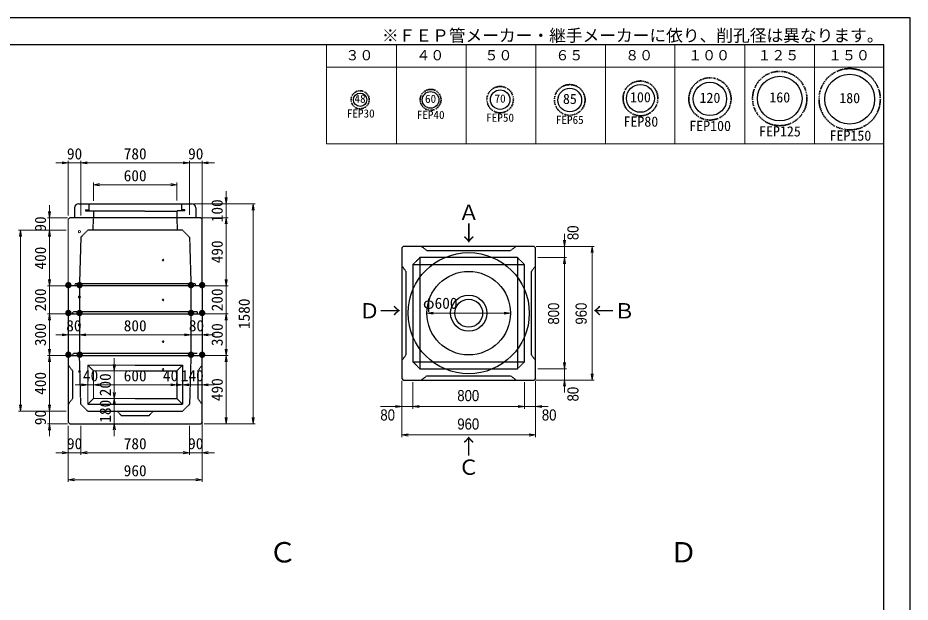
# Model space of a CAD drawing. Units: millimetres, scale not verified. Extents: x -297 to 298, y -210 to 211.
# Drawn here: x -22.3 to 297.9, y 0.7 to 210.5 of the extents above; entities that cross this region are included whole.
import ezdxf
from ezdxf.enums import TextEntityAlignment as Align

# ---------------------------------------------------------------- set-up
doc = ezdxf.new("R2010")
doc.units = ezdxf.units.MM
doc.linetypes.add('USER1', pattern=[12.95, 6.35, -3.175, 0.25, -3.175])
doc.linetypes.add('USER2', pattern=[4.7625, 3.175, -1.5875])
doc.layers.add('0-0', color=7, linetype='Continuous')
for name, color, linetype, lineweight in [('0-1_0', 9, 'Continuous', 25), ('0-2_dims', 7, 'Continuous', 18), ('0-3_pen1実線', 4, 'Continuous', 13), ('0-4_pen2実線', 3, 'Continuous', 13), ('0-5_pen3実線', 7, 'Continuous', 25), ('0-6_pen4実線', 7, 'Continuous', 25), ('0-7_pen2破線', 3, 'USER2', 25), ('0-8_鉄筋', 7, 'Continuous', 25), ('0-9_draw', 7, 'Continuous', 13)]:
    doc.layers.add(name, color=color, linetype=linetype, lineweight=lineweight)
doc.styles.add('ＭＳ ゴシック', font='')
doc.styles.add('ＭＳ Ｐゴシック', font='')
doc.styles.get('ＭＳ ゴシック').set_extended_font_data('MS Gothic')
doc.styles.get('ＭＳ Ｐゴシック').set_extended_font_data('MS PGothic')

# ---------------------------------------------------------------- blocks, each defined once
blk = doc.blocks.new('部分図 1')
at = {"layer": '0-1_0'}
blk.add_lwpolyline([(0.1, 0.3), (11898.1, 0.3), (11898.1, 8410.3), (0.1, 8410.3)], close=True, dxfattribs=at)
at = {"layer": '0-2_dims'}
for p, q in [((7709.94, 7506.5), (7709.94, 8215.2)), ((8211.94, 7506.5), (8211.94, 8215.2)), ((8710.94, 7506.5), (8710.94, 8215.2)), ((9210.94, 7506.5), (9210.94, 8215.2)), ((9710.94, 7506.5), (9710.94, 8215.2)), ((10209.94, 7506.5), (10209.94, 8215.2)), ((10710.94, 7506.5), (10710.94, 8215.2)), ((11211.94, 7506.5), (11211.94, 8215.2)), ((11708.94, 7506.5), (11708.94, 8215.2)), ((7709.94, 8055.3), (11708.94, 8055.3)), ((11708.94, 7506.5), (7709.94, 7506.5)), ((5855.5, 7368.8), (5765.5, 7368.8)), ((5855.5, 6990.6), (5855.5, 7383.8)), ((5855.5, 7368.8), (5945.9, 7368.8)), ((5945.9, 6990.6), (5945.9, 7383.8)), ((5945.9, 6990.6), (5945.9, 7383.8)), ((5945.9, 7368.8), (6035.9, 7368.8)), ((5945.9, 7368.8), (6725.5, 7368.8)), ((6725.5, 7368.8), (6635.5, 7368.8)), ((6725.5, 6994.8), (6725.5, 7383.8)), ((6725.5, 6994.8), (6725.5, 7383.8)), ((6725.5, 7368.8), (6815.5, 7368.8)), ((6815.5, 6936.8), (6815.5, 7383.8)), ((6815.5, 7368.8), (6905.5, 7368.8)), ((6035.5, 7096.9), (6035.5, 7226.8)), ((6035.5, 7211.8), (6635.5, 7211.8)), ((6635.5, 7099.32), (6635.5, 7226.8)), ((6988.5, 7074.8), (6988.5, 7164.8)), ((5720.06, 6974.8), (5720.06, 7064.8)), ((6755.5, 7074.8), (7003.5, 7074.8)), ((6770.5, 7074.8), (7197.5, 7074.8)), ((6988.5, 7074.8), (6988.5, 6974.8)), ((7182.5, 7074.8), (7182.5, 5494.8)), ((5850.5, 6974.8), (5705.06, 6974.8)), ((5720.06, 6974.8), (5720.06, 6884.8)), ((6820.5, 6974.8), (7003.5, 6974.8)), ((6820.5, 6974.8), (7003.5, 6974.8)), ((6988.5, 6974.8), (6988.5, 6884.8)), ((6988.5, 6974.8), (6988.5, 6484.8)), ((5825.5, 6884.8), (5497.5, 6884.8)), ((5512.5, 6884.8), (5512.5, 5584.8)), ((5840.5, 6884.8), (5705.06, 6884.8)), ((5840.5, 6884.8), (5705.06, 6884.8)), ((5720.06, 6884.8), (5720.06, 6794.8)), ((5720.06, 6884.8), (5720.06, 6484.8)), ((5720.06, 6484.8), (5720.06, 6574.8)), ((6988.5, 6484.8), (6988.5, 6574.8)), ((5840.5, 6484.8), (5705.06, 6484.8)), ((5840.5, 6484.8), (5705.06, 6484.8)), ((5720.06, 6484.8), (5720.06, 6284.8)), ((6830.5, 6484.8), (7003.5, 6484.8)), ((6830.5, 6484.8), (7003.5, 6484.8)), ((6988.5, 6484.8), (6988.5, 6284.8)), ((5840.5, 6284.8), (5705.06, 6284.8)), ((5840.5, 6284.8), (5705.06, 6284.8)), ((5720.06, 6284.8), (5720.06, 6194.8)), ((5720.06, 6284.8), (5720.06, 5984.8)), ((6830.5, 6284.8), (7003.5, 6284.8)), ((6830.5, 6284.8), (7003.5, 6284.8)), ((6988.5, 6284.8), (6988.5, 6194.8)), ((6988.5, 6284.8), (6988.5, 5984.8)), ((8429.5, 6289), (9029.5, 6289)), ((5855.57, 5984.9), (5855.57, 6149)), ((5935.98, 6000), (5935.98, 6149)), ((5935.98, 6000), (5935.98, 6149)), ((6735.57, 6000), (6735.57, 6149)), ((6735.57, 6000), (6735.57, 6149)), ((6815.57, 5985), (6815.57, 6149)), ((5855.57, 6134), (5765.57, 6134)), ((5855.57, 6134), (5935.98, 6134)), ((5935.98, 6134), (6025.98, 6134)), ((5935.98, 6134), (6735.57, 6134)), ((6735.57, 6134), (6645.57, 6134)), ((6735.57, 6134), (6815.57, 6134)), ((6815.57, 6134), (6905.57, 6134)), ((5840.5, 5984.8), (5705.06, 5984.8)), ((5840.5, 5984.8), (5705.06, 5984.8)), ((5720.06, 5984.8), (5720.06, 5584.8)), ((6185.57, 5875), (6185.57, 5965)), ((6830.5, 5984.8), (7003.5, 5984.8)), ((6830.5, 5984.8), (7003.5, 5984.8)), ((6988.5, 5984.8), (6988.5, 5494.8)), ((6185.57, 5875), (6200.57, 5875)), ((6185.57, 5675), (6185.57, 5875)), ((5995.57, 5775), (5905.57, 5775)), ((5995.57, 5775), (5995.57, 5760)), ((5995.57, 5775), (6035.57, 5775)), ((6035.57, 5775), (6035.57, 5760)), ((6035.57, 5775), (6125.57, 5775)), ((6035.57, 5775), (6035.57, 5760)), ((6035.57, 5775), (6635.57, 5775)), ((6185.57, 5675), (6185.57, 5765)), ((6635.57, 5775), (6545.57, 5775)), ((6675.57, 5775), (6585.57, 5775)), ((6635.57, 5775), (6635.57, 5760)), ((6635.57, 5775), (6635.57, 5760)), ((6635.57, 5775), (6675.57, 5775)), ((6675.57, 5775), (6675.57, 5760)), ((6675.57, 5775), (6765.57, 5775)), ((6675.57, 5775), (6675.57, 5760)), ((6675.57, 5775), (6815.57, 5775)), ((6815.57, 5775), (6815.57, 5760)), ((6815.57, 5775), (6905.57, 5775)), ((5720.06, 5584.8), (5720.06, 5674.8)), ((6185.57, 5675), (6200.57, 5675)), ((6185.57, 5495), (6185.57, 5675)), ((6185.57, 5675), (6200.57, 5675)), ((6185.57, 5675), (6185.57, 5585)), ((5825.5, 5584.8), (5497.5, 5584.8)), ((5840.5, 5584.8), (5705.06, 5584.8)), ((5840.5, 5584.8), (5705.06, 5584.8)), ((5720.06, 5584.8), (5720.06, 5494.8)), ((6815.57, 5513), (6815.57, 5272)), ((5850.5, 5494.8), (5705.06, 5494.8)), ((5720.06, 5494.8), (5720.06, 5404.8)), ((5855.57, 5479.5), (5855.57, 5272)), ((5945.97, 5479.5), (5945.97, 5272)), ((5945.97, 5479.5), (5945.97, 5272)), ((6135.57, 5495), (6200.57, 5495)), ((6185.57, 5495), (6185.57, 5405)), ((6725.57, 5479.5), (6725.57, 5272)), ((6725.57, 5479.5), (6725.57, 5272)), ((6830.5, 5494.8), (7003.5, 5494.8)), ((6845.5, 5494.8), (7197.5, 5494.8)), ((5855.57, 5412.62), (5855.57, 5078)), ((6815.57, 5427), (6815.57, 5078)), ((5855.57, 5287), (5765.57, 5287)), ((5855.57, 5287), (5945.97, 5287)), ((5945.97, 5287), (6035.97, 5287)), ((5945.97, 5287), (6725.57, 5287)), ((6725.57, 5287), (6635.57, 5287)), ((6725.57, 5287), (6815.57, 5287)), ((6815.57, 5287), (6905.57, 5287)), ((5855.57, 5093), (6815.57, 5093))]:
    blk.add_line(p, q, dxfattribs=at)
at = {"layer": '0-2_dims', "lineweight": 13}
for p, q in [((9417.5, 6769), (9417.5, 6859)), ((9214.5, 6769), (9630.5, 6769)), ((9214.5, 6769), (9432.5, 6769)), ((9417.5, 6689), (9417.5, 6769)), ((9615.5, 5809), (9615.5, 6769)), ((9224.5, 6689), (9432.5, 6689)), ((9224.5, 6689), (9432.5, 6689)), ((9417.5, 6689), (9417.5, 5889)), ((9417.5, 6689), (9417.5, 6599)), ((9417.5, 5889), (9417.5, 5979)), ((9224.5, 5889), (9432.5, 5889)), ((9224.5, 5889), (9432.5, 5889)), ((9417.5, 5889), (9417.5, 5809)), ((8249.5, 5804), (8249.5, 5399)), ((8249.5, 5804), (8249.5, 5603)), ((8329.5, 5794), (8329.5, 5603)), ((8329.5, 5794), (8329.5, 5603)), ((9129.5, 5794), (9129.5, 5603)), ((9129.5, 5794), (9129.5, 5603)), ((9209.5, 5804), (9209.5, 5399)), ((9209.5, 5804), (9209.5, 5603)), ((9214.5, 5809), (9432.5, 5809)), ((9214.5, 5809), (9630.5, 5809)), ((9417.5, 5809), (9417.5, 5719)), ((8249.5, 5618), (8095.41, 5618)), ((8329.5, 5618), (8249.5, 5618)), ((8329.5, 5618), (9129.5, 5618)), ((8329.5, 5618), (8419.5, 5618)), ((9129.5, 5618), (9039.5, 5618)), ((9129.5, 5618), (9209.5, 5618)), ((9209.5, 5618), (9299.5, 5618)), ((8249.5, 5414), (9209.5, 5414))]:
    blk.add_line(p, q, dxfattribs=at)
at = {"layer": '0-2_dims'}
for points in [[(5810.5, 7361.3), (5855.5, 7368.8), (5810.5, 7376.3)], [(5990.9, 7376.3), (5945.9, 7368.8), (5990.9, 7361.3)], [(5990.9, 7376.3), (5945.9, 7368.8), (5990.9, 7361.3)], [(6680.5, 7361.3), (6725.5, 7368.8), (6680.5, 7376.3)], [(6680.5, 7361.3), (6725.5, 7368.8), (6680.5, 7376.3)], [(6860.5, 7376.3), (6815.5, 7368.8), (6860.5, 7361.3)], [(6080.5, 7219.3), (6035.5, 7211.8), (6080.5, 7204.3)], [(6590.5, 7204.3), (6635.5, 7211.8), (6590.5, 7219.3)], [(6981, 7119.8), (6988.5, 7074.8), (6996, 7119.8)], [(7190, 7029.8), (7182.5, 7074.8), (7175, 7029.8)], [(5712.56, 7019.8), (5720.06, 6974.8), (5727.56, 7019.8)], [(6996, 6929.8), (6988.5, 6974.8), (6981, 6929.8)], [(6996, 6929.8), (6988.5, 6974.8), (6981, 6929.8)], [(5520, 6839.8), (5512.5, 6884.8), (5505, 6839.8)], [(5727.56, 6839.8), (5720.06, 6884.8), (5712.56, 6839.8)], [(5727.56, 6839.8), (5720.06, 6884.8), (5712.56, 6839.8)], [(5712.56, 6529.8), (5720.06, 6484.8), (5727.56, 6529.8)], [(5712.56, 6529.8), (5720.06, 6484.8), (5727.56, 6529.8)], [(6981, 6529.8), (6988.5, 6484.8), (6996, 6529.8)], [(6981, 6529.8), (6988.5, 6484.8), (6996, 6529.8)], [(5727.56, 6239.8), (5720.06, 6284.8), (5712.56, 6239.8)], [(5727.56, 6239.8), (5720.06, 6284.8), (5712.56, 6239.8)], [(6996, 6239.8), (6988.5, 6284.8), (6981, 6239.8)], [(6996, 6239.8), (6988.5, 6284.8), (6981, 6239.8)], [(8474.5, 6296.5), (8429.5, 6289), (8474.5, 6281.5)], [(8984.5, 6281.5), (9029.5, 6289), (8984.5, 6296.5)], [(5810.57, 6126.5), (5855.57, 6134), (5810.57, 6141.5)], [(5980.98, 6141.5), (5935.98, 6134), (5980.98, 6126.5)], [(5980.98, 6141.5), (5935.98, 6134), (5980.98, 6126.5)], [(6690.57, 6126.5), (6735.57, 6134), (6690.57, 6141.5)], [(6690.57, 6126.5), (6735.57, 6134), (6690.57, 6141.5)], [(6860.57, 6141.5), (6815.57, 6134), (6860.57, 6126.5)], [(5712.56, 6029.8), (5720.06, 5984.8), (5727.56, 6029.8)], [(6981, 6029.8), (6988.5, 5984.8), (6996, 6029.8)], [(5727.56, 5939.8), (5720.06, 5984.8), (5712.56, 5939.8)], [(6996, 5939.8), (6988.5, 5984.8), (6981, 5939.8)], [(6178.07, 5920), (6185.57, 5875), (6193.07, 5920)], [(5950.57, 5767.5), (5995.57, 5775), (5950.57, 5782.5)], [(6080.57, 5782.5), (6035.57, 5775), (6080.57, 5767.5)], [(6080.57, 5782.5), (6035.57, 5775), (6080.57, 5767.5)], [(6590.57, 5767.5), (6635.57, 5775), (6590.57, 5782.5)], [(6590.57, 5767.5), (6635.57, 5775), (6590.57, 5782.5)], [(6630.57, 5767.5), (6675.57, 5775), (6630.57, 5782.5)], [(6720.57, 5782.5), (6675.57, 5775), (6720.57, 5767.5)], [(6860.57, 5782.5), (6815.57, 5775), (6860.57, 5767.5)], [(6178.07, 5720), (6185.57, 5675), (6193.07, 5720)], [(6193.07, 5630), (6185.57, 5675), (6178.07, 5630)], [(5505, 5629.8), (5512.5, 5584.8), (5520, 5629.8)], [(5712.56, 5629.8), (5720.06, 5584.8), (5727.56, 5629.8)], [(5712.56, 5629.8), (5720.06, 5584.8), (5727.56, 5629.8)], [(6981, 5539.8), (6988.5, 5494.8), (6996, 5539.8)], [(7175, 5539.8), (7182.5, 5494.8), (7190, 5539.8)], [(5727.56, 5449.8), (5720.06, 5494.8), (5712.56, 5449.8)], [(6193.07, 5450), (6185.57, 5495), (6178.07, 5450)], [(5810.57, 5279.5), (5855.57, 5287), (5810.57, 5294.5)], [(5990.97, 5294.5), (5945.97, 5287), (5990.97, 5279.5)], [(5990.97, 5294.5), (5945.97, 5287), (5990.97, 5279.5)], [(6680.57, 5279.5), (6725.57, 5287), (6680.57, 5294.5)], [(6680.57, 5279.5), (6725.57, 5287), (6680.57, 5294.5)], [(6860.57, 5294.5), (6815.57, 5287), (6860.57, 5279.5)], [(5900.57, 5100.5), (5855.57, 5093), (5900.57, 5085.5)], [(6770.57, 5085.5), (6815.57, 5093), (6770.57, 5100.5)]]:
    blk.add_lwpolyline(points, dxfattribs=at)
at = {"layer": '0-2_dims', "lineweight": 13}
for points in [[(9410, 6814), (9417.5, 6769), (9425, 6814)], [(9623, 6724), (9615.5, 6769), (9608, 6724)], [(9425, 6644), (9417.5, 6689), (9410, 6644)], [(9425, 6644), (9417.5, 6689), (9410, 6644)], [(9410, 5934), (9417.5, 5889), (9425, 5934)], [(9410, 5934), (9417.5, 5889), (9425, 5934)], [(9608, 5854), (9615.5, 5809), (9623, 5854)], [(9425, 5764), (9417.5, 5809), (9410, 5764)], [(8204.5, 5610.5), (8249.5, 5618), (8204.5, 5625.5)], [(8374.5, 5625.5), (8329.5, 5618), (8374.5, 5610.5)], [(8374.5, 5625.5), (8329.5, 5618), (8374.5, 5610.5)], [(9084.5, 5610.5), (9129.5, 5618), (9084.5, 5625.5)], [(9084.5, 5610.5), (9129.5, 5618), (9084.5, 5625.5)], [(9254.5, 5625.5), (9209.5, 5618), (9254.5, 5610.5)], [(8294.5, 5421.5), (8249.5, 5414), (8294.5, 5406.5)], [(9164.5, 5406.5), (9209.5, 5414), (9164.5, 5421.5)]]:
    blk.add_lwpolyline(points, dxfattribs=at)
at = {"layer": '0-3_pen1実線'}
blk.add_line((6635.5, 7021.82), (6638.48, 7024.8), dxfattribs=at)
at = {"layer": '0-4_pen2実線'}
blk.add_line((6691.5, 7030.8), (6691.5, 7024.8), dxfattribs=at)
for centre, radius in [((5935.5, 6874.8), 8), ((6535.5, 6669.8), 6), ((5935.5, 6404.8), 8), ((6535.5, 6384.8), 6), ((5935.5, 6204.8), 8), ((6535.5, 6084.8), 6), ((5935.57, 5870), 8), ((6535.57, 5885), 6)]:
    blk.add_circle(centre, radius, dxfattribs=at)
at = {"layer": '0-5_pen3実線'}
for p, q in [((5930.5, 7074.8), (6740.5, 7074.8)), ((5900.5, 7044.8), (5900.5, 6974.8)), ((6770.5, 7044.8), (6770.5, 6974.8)), ((6805.5, 6974.8), (5865.5, 6974.8)), ((6815.5, 6964.8), (6805.5, 6974.8)), ((6815.5, 6484.8), (6815.5, 6964.8)), ((8259.5, 6769), (8249.5, 6759)), ((8249.5, 6759), (8249.5, 5819)), ((9199.5, 6769), (8259.5, 6769)), ((9199.5, 6769), (9209.5, 6759)), ((9209.5, 5819), (9209.5, 6759)), ((6815.5, 6484.8), (5855.5, 6484.8)), ((6815.5, 6484.8), (6815.5, 6284.8)), ((5855.5, 6284.8), (5855.5, 5984.8)), ((6815.5, 6284.8), (6815.5, 5984.8)), ((5855.5, 5984.8), (6815.5, 5984.8)), ((5855.57, 5985), (5855.57, 5505)), ((6815.57, 5505), (6815.57, 5985)), ((6335.57, 5915), (6675.57, 5915)), ((6675.57, 5915), (6635.57, 5875)), ((6675.57, 5915), (6675.57, 5635)), ((6335.57, 5875), (6635.57, 5875)), ((6635.57, 5875), (6635.57, 5675)), ((8249.5, 5819), (8259.5, 5809)), ((8259.5, 5809), (9199.5, 5809)), ((9209.5, 5819), (9199.5, 5809)), ((5995.57, 5635), (6674.1, 5636.47)), ((6335.57, 5675), (6635.57, 5675)), ((6635.57, 5675), (6675.57, 5635)), ((5855.57, 5505), (5865.57, 5495)), ((5865.57, 5495), (6805.57, 5495)), ((6815.57, 5505), (6805.57, 5495))]:
    blk.add_line(p, q, dxfattribs=at)
blk.add_lwpolyline([(5855.5, 6484.8), (5855.5, 6284.8), (6815.5, 6284.8)], dxfattribs=at)
for radius in [435, 300, 130, 100]:
    blk.add_circle((8729.5, 6289), radius, dxfattribs=at)
for centre, start, end in [((5930.5, 7044.8), 90, 180), ((6740.5, 7044.8), 0, 90)]:
    blk.add_arc(centre, 30, start, end, dxfattribs=at)
at = {"layer": '0-6_pen4実線'}
blk.add_lwpolyline([(200.1, 200.3), (11709.1, 200.3), (11709.1, 8215.3), (200.1, 8215.3)], close=True, dxfattribs=at)
at = {"layer": '0-7_pen2破線'}
for p, q in [((6003.5, 7074.8), (6003.5, 7024.8)), ((6667.5, 7074.8), (6667.5, 7030.8)), ((5979.5, 7030.8), (6003.5, 7030.8)), ((5979.5, 7030.8), (5979.5, 7024.8)), ((5979.5, 7024.8), (6635.5, 7021.82)), ((6035.5, 7024.8), (6035.5, 6974.8)), ((6635.5, 7024.8), (6635.5, 6974.8)), ((6691.5, 7024.8), (6635.5, 7024.8)), ((6691.5, 7030.8), (6667.5, 7030.8)), ((6035.5, 6974.8), (6030.5, 6884.8)), ((6640.5, 6884.8), (6635.5, 6974.8)), ((5945.5, 6834.8), (5995.5, 6884.8)), ((6335.5, 6884.8), (5995.5, 6884.8)), ((6675.5, 6884.8), (6335.5, 6884.8)), ((6675.5, 6884.8), (6725.5, 6834.8)), ((5945.5, 6834.8), (5935.5, 6499.8)), ((6725.5, 6834.8), (6735.5, 6499.8)), ((8389.5, 6769), (8429.5, 6739)), ((8429.5, 6739), (9029.5, 6739)), ((9069.5, 6769), (9029.5, 6739)), ((8329.5, 6639), (8379.5, 6689)), ((9079.5, 6689), (8379.5, 6689)), ((8379.5, 6689), (8379.5, 5889)), ((9079.5, 6689), (9129.5, 6639)), ((9079.5, 6689), (9079.5, 5889)), ((8249.5, 6629), (8279.5, 6589)), ((8329.5, 6639), (8329.5, 5939)), ((8329.5, 6639), (9129.5, 6639)), ((9129.5, 5939), (9129.5, 6639)), ((9209.5, 6629), (9179.5, 6589)), ((5905.5, 6499.8), (5900.5, 6484.8)), ((6335.5, 6499.8), (5905.5, 6499.8)), ((5935.5, 6484.8), (5935.5, 6299.8)), ((6765.5, 6499.8), (6335.5, 6499.8)), ((6735.5, 6484.8), (6735.5, 6299.8)), ((6765.5, 6499.8), (6770.5, 6484.8)), ((5885.5, 6284.8), (5890.5, 6299.8)), ((6335.5, 6299.8), (5890.5, 6299.8)), ((5935.5, 6284.8), (5935.5, 5999.8)), ((6780.5, 6299.8), (6335.5, 6299.8)), ((6735.5, 6284.8), (6735.5, 5999.8)), ((6785.5, 6284.8), (6780.5, 6299.8)), ((5885.5, 5984.8), (5890.5, 5999.8)), ((6335.5, 5999.8), (5890.5, 5999.8)), ((5945.57, 5635), (5935.98, 5985)), ((6780.5, 5999.8), (6335.5, 5999.8)), ((5855.57, 5915), (5885.57, 5875)), ((6815.57, 5915), (6785.57, 5875)), ((8379.5, 5889), (8329.5, 5939)), ((8329.5, 5939), (9129.5, 5939)), ((9129.5, 5939), (9079.5, 5889)), ((6785.57, 5875), (6785.57, 5675)), ((8379.5, 5889), (9079.5, 5889)), ((8389.5, 5809), (8429.5, 5839)), ((8429.5, 5839), (9029.5, 5839)), ((9069.5, 5809), (9029.5, 5839)), ((6785.57, 5675), (6815.57, 5635)), ((5995.57, 5585), (5945.57, 5635)), ((5995.57, 5585), (6675.57, 5585)), ((6235.57, 5555), (6205.57, 5585)), ((6435.57, 5555), (6465.57, 5585)), ((6235.57, 5555), (6435.57, 5555))]:
    blk.add_line(p, q, dxfattribs=at)
for points in [[(8249.5, 5949), (8279.5, 5989), (8279.5, 6589)], [(9209.5, 5949), (9179.5, 5989), (9179.5, 6589)], [(6735.57, 5985), (6725.57, 5635), (6675.57, 5585)], [(5885.57, 5875), (5885.57, 5675), (5855.57, 5635)]]:
    blk.add_lwpolyline(points, dxfattribs=at)
at = {"layer": '0-8_鉄筋', "color": 1, "linetype": 'USER1', "lineweight": 35}
for centre, radius in [((10962.04, 7830.6), 195), ((11464.04, 7825.6), 220.1), ((9962.04, 7831.7), 125), ((10461.04, 7827.6), 151.71), ((7950.04, 7821.7), 65), ((8456.04, 7821.6), 75), ((8955.04, 7822.7), 95), ((9454.84, 7820.6), 110)]:
    blk.add_circle(centre, radius, dxfattribs=at)
at = {"layer": '0-8_鉄筋', "color": 1}
for centre, radius in [((10461.04, 7827.7), 120), ((10962.04, 7830.7), 160), ((11464.04, 7825.7), 179.11), ((8456.04, 7820.7), 60), ((8955.04, 7822.7), 70), ((9455.04, 7819.7), 85), ((9962.04, 7831.7), 100), ((7950.04, 7821.7), 48)]:
    blk.add_circle(centre, radius, dxfattribs=at)
at = {"layer": '0-9_draw'}
for p, q in [((5855.5, 6964.8), (5865.5, 6974.8)), ((5855.5, 6964.8), (5855.5, 6484.8)), ((5995.57, 5915), (6335.57, 5915)), ((5995.57, 5915), (5995.57, 5635)), ((5995.57, 5915), (6035.57, 5875)), ((6035.57, 5875), (6335.57, 5875)), ((6035.57, 5875), (6035.57, 5675)), ((6035.57, 5675), (5995.57, 5635)), ((6035.57, 5675), (6335.57, 5675))]:
    blk.add_line(p, q, dxfattribs=at)
at = {"layer": '0-2_dims', "style": 'ＭＳ ゴシック'}
for s, height, p in [('※ＦＥＰ管メーカー・継手メーカーに依り、削孔径は異なります。', 87.98, (8106.76, 8213.13)), ('３０', 73.31, (7844.94, 8083.2)), ('４０', 73.31, (8353.94, 8083.2)), ('５０', 73.31, (8842.94, 8083.2)), ('６５', 73.31, (9351.94, 8083.2)), ('８０', 73.31, (9852.94, 8083.2)), ('１００', 73.31, (10304.94, 8083.2)), ('１２５', 73.31, (10801.94, 8083.2)), ('１５０', 73.31, (11308.94, 8083.2)), ('90', 80.65, (5845.7, 7369.3)), ('780', 80.65, (6253.2, 7369.3)), ('90', 80.65, (6715.5, 7369.3)), ('600', 80.65, (6253, 7212.3)), ('Ａ', 110, (8655.5, 6925)), ('↓', 110, (8655.5, 6775)), ('●', 36.66, (5830.3, 6459.7)), ('●', 36.66, (5910.4, 6459.7)), ('●', 36.66, (6710.3, 6459.8)), ('●', 36.66, (6790.5, 6459.8)), ('Ｄ→', 110, (7942.5, 6218)), ('φ600', 80.65, (8401, 6296)), ('←Ｂ', 110, (9622.5, 6218)), ('●', 36.66, (5830.4, 6259.8)), ('●', 36.66, (5910.3, 6259.7)), ('●', 36.66, (6710.6, 6260)), ('●', 36.66, (6790.4, 6259.8)), ('80', 80.65, (5840.78, 6134.5)), ('800', 80.65, (6253.28, 6134.5)), ('80', 80.65, (6720.57, 6134.5)), ('●', 36.66, (5830.5, 5959.8)), ('●', 36.66, (5911.64, 5959.8)), ('●', 36.66, (6710.5, 5959.9)), ('●', 36.66, (6790.5, 5959.8)), ('40', 80.65, (5960.57, 5775.5)), ('600', 80.65, (6253.07, 5775.5)), ('40', 80.65, (6534.57, 5776)), ('140', 80.65, (6663.07, 5775.5)), ('90', 80.65, (5845.77, 5287.5)), ('780', 80.65, (6253.27, 5287.5)), ('90', 80.65, (6715.57, 5287.5)), ('↑', 110, (8654.5, 5245)), ('960', 80.65, (6253.07, 5093.5)), ('Ｃ', 110, (8654.5, 5095))]:
    blk.add_text(s, height=height, dxfattribs=at).set_placement(p, align=Align.BOTTOM_LEFT)
for s, p in [('100', (6988, 6942.3)), ('90', (5719.56, 6874.8)), ('490', (6988, 6647.3)), ('400', (5719.56, 6602.3)), ('200', (5719.56, 6302.3)), ('200', (6988, 6302.3)), ('1580', (7182, 6174.8)), ('300', (5719.56, 6052.3)), ('300', (6988, 6052.3)), ('400', (5719.56, 5702.3)), ('200', (6185.07, 5692.5)), ('490', (6988, 5657.3)), ('180', (6185.07, 5502.5)), ('90', (5719.56, 5484.8))]:
    blk.add_text(s, height=80.65, rotation=90, dxfattribs=at).set_placement(p, align=Align.BOTTOM_LEFT)
at = {"layer": '0-2_dims', "style": 'ＭＳ Ｐゴシック', "width": 0.9}
for s, p in [('80', (9541.59, 6814)), ('800', (9402.5, 6207.18)), ('960', (9600.5, 6207.18)), ('80', (9541.59, 5654.91))]:
    blk.add_text(s, height=79.98, rotation=90, dxfattribs=at).set_placement(p, align=Align.BOTTOM_LEFT)
for s, p in [('800', (8647.68, 5633)), ('80', (8095.41, 5493.91)), ('80', (9254.5, 5493.91)), ('960', (8647.68, 5429))]:
    blk.add_text(s, height=79.98, dxfattribs=at).set_placement(p, align=Align.BOTTOM_LEFT)
at = {"layer": '0-8_鉄筋', "style": 'ＭＳ ゴシック'}
for s, height, p in [('48', 58.65, (7909.84, 7782.6)), ('60', 58.65, (8415.84, 7781.6)), ('70', 58.65, (8914.84, 7783.6)), ('85', 73.31, (9405.84, 7769.4)), ('100', 73.31, (9887.34, 7781.6)), ('120', 73.31, (10386.34, 7777.6)), ('160', 73.31, (10887.34, 7780.6)), ('180', 73.31, (11389.34, 7775.6)), ('FEP30', 58.65, (7855.04, 7676.7)), ('FEP40', 58.65, (8356.84, 7666.5)), ('FEP50', 58.65, (8855.24, 7646.3)), ('FEP65', 58.65, (9355.44, 7630.6)), ('FEP80', 73.31, (9840.44, 7606.5)), ('FEP100', 73.31, (10312.84, 7575.8)), ('FEP125', 73.31, (10813.84, 7536.2)), ('FEP150', 73.31, (11319.84, 7505.8)), ('Ｃ', 146.6, (7293.97, 4454.23)), ('Ｄ', 146.6, (10170.97, 4454.23))]:
    blk.add_text(s, height=height, dxfattribs=at).set_placement(p, align=Align.BOTTOM_LEFT)

msp = doc.modelspace()

# ---------------------------------------------------------------- block references
at = {"layer": '0-0', "xscale": 0.05, "yscale": 0.05}
msp.add_blockref('部分図 1', (-297, -210), dxfattribs=at)

doc.saveas('drawing.dxf')
